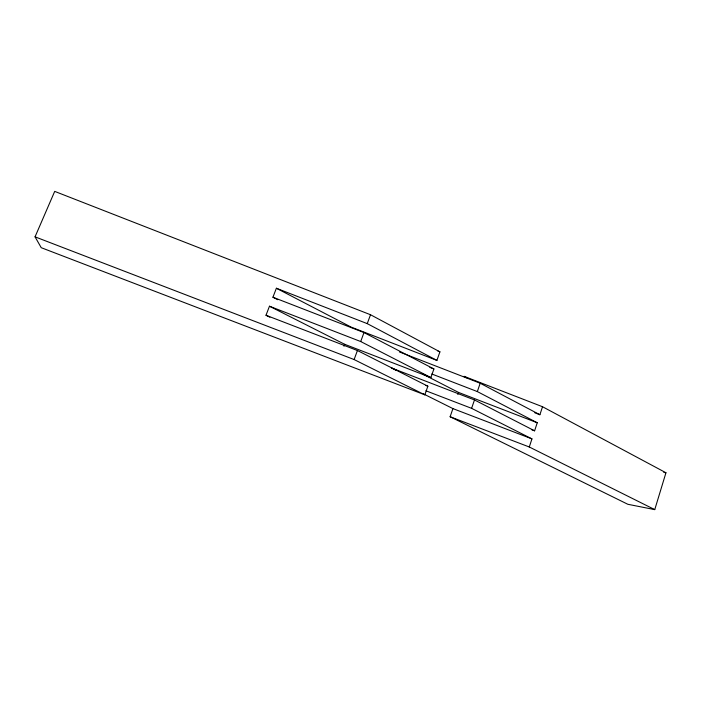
<?xml version="1.0" encoding="UTF-8"?>
<svg xmlns="http://www.w3.org/2000/svg" width="701" height="701" viewBox="0 0 701 701"><rect width="100%" height="100%" fill="white"/><g stroke="black" fill="none" stroke-linecap="round" stroke-linejoin="round"><path stroke-width="1.05" d="M422.598 393.463L452.925 408.604L450.121 416.736L627.842 504.282L654.752 509.618L665.95 472.754L542.53 406.738L464.062 376.323L467.926 378.365M654.752 509.618L529.281 446.984L531.945 438.887L471.607 408.341L425.919 390.79M531.568 429.652L534.6 430.817L537.246 422.764L477.337 391.579L431.816 373.992M534.784 412.766L539.893 414.738L542.53 406.738M471.607 408.341L474.481 399.947L391.377 367.937L396.258 370.4M477.337 391.579L480.185 383.237L399.412 351.937M457.814 394.444L458.515 392.42L422.563 373.983M424.832 394.847L427.864 386.198L357.422 350.526L266.003 315.257L269.473 306.223L360.708 341.536L430.896 377.567L433.91 368.971L363.985 332.572L272.934 297.224L276.387 288.251L367.254 323.634L436.916 360.402L439.913 351.849L370.505 314.731L54.704 191.382L35.05 236.842L41.228 247.69L424.832 394.847L354.119 359.552L35.05 236.842M354.119 359.552L357.422 350.526M360.708 341.536L363.985 332.572M367.254 323.634L370.505 314.731M343.989 346.233L344.699 344.305L269.473 306.223M663.786 472.404L665.95 472.754M450.121 416.736L529.281 446.984M452.925 408.604L531.945 438.887M344.699 344.305L430.896 377.567M458.515 392.42L537.246 422.764M425.831 385.41L427.864 386.198M436.916 360.402L351.052 327.06L276.387 288.251M429.862 367.403L433.91 368.971M437.88 351.061L439.913 351.849M266.003 315.257L269.876 317.194M474.481 399.947L534.6 430.817M272.934 297.224L277.798 299.721M480.185 383.237L539.893 414.738"/></g></svg>
